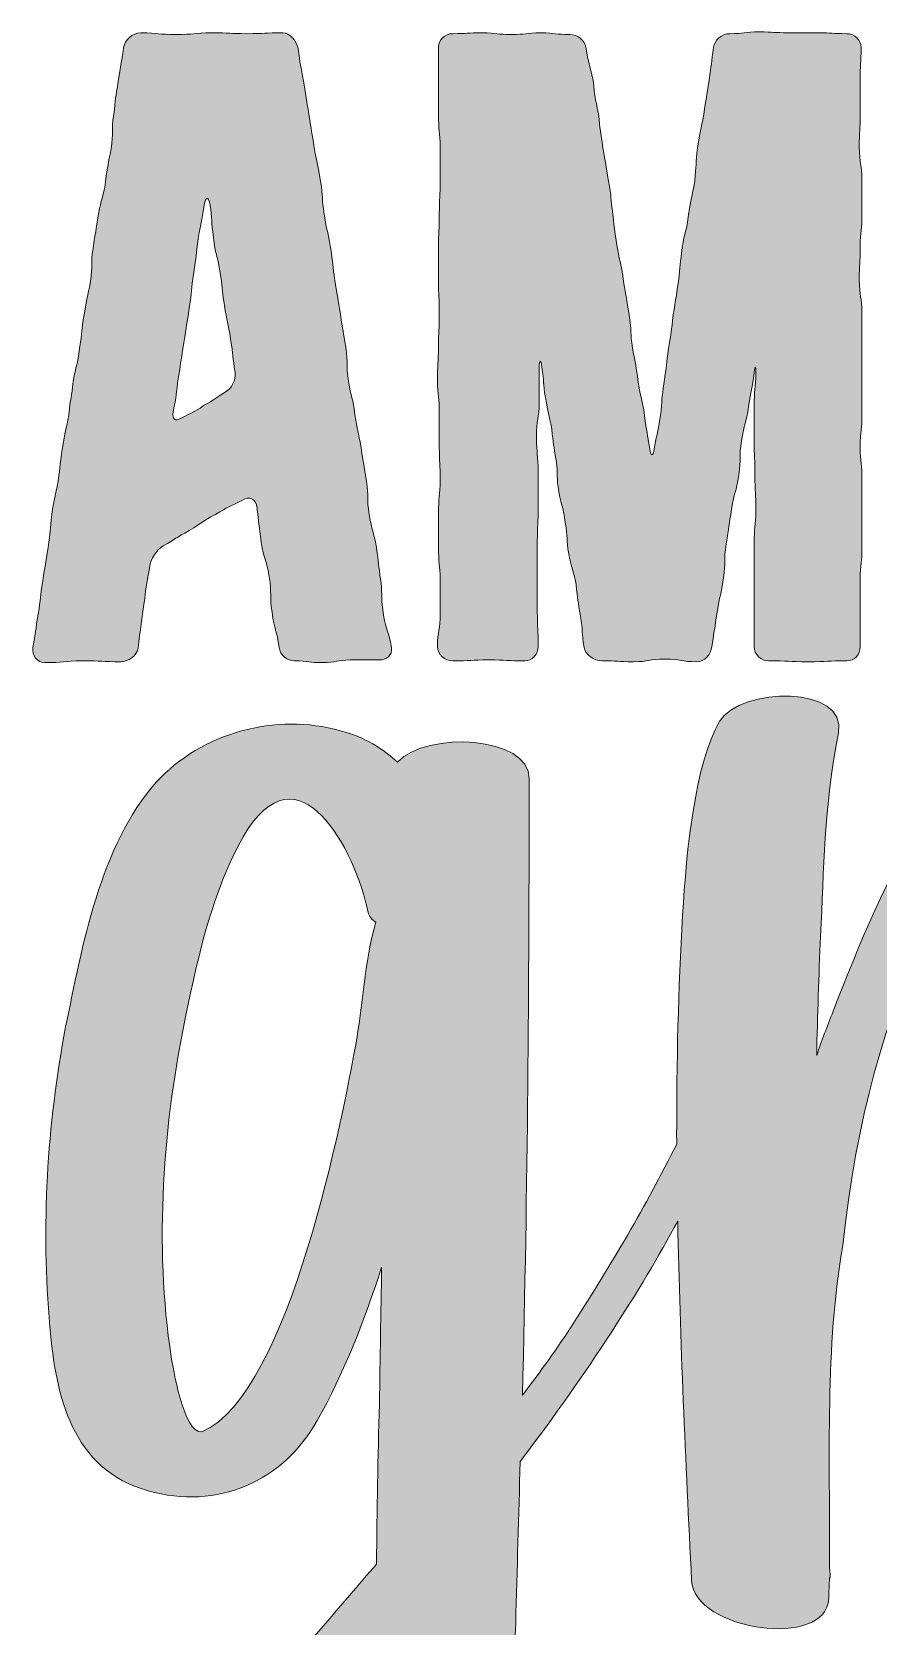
# Model space of a CAD drawing. Header units: inches. Extents: x 97 to 983, y -1009 to -72.
# Drawn here: x 121.9 to 358.2, y -517.8 to -72.2 of the extents above; entities that cross this region are included whole.
import ezdxf

# ---------------------------------------------------------------- set-up
doc = ezdxf.new("R2010")
doc.units = ezdxf.units.IN
doc.header["$MEASUREMENT"] = 0
doc.layers.add('Layer 1', color=7, linetype='Continuous')

# ---------------------------------------------------------------- blocks, each defined once
blk = doc.blocks.new('block 2')
at = {"layer": 'Layer 1', "true_color": 0xffffff}
h = blk.add_hatch(color=7, dxfattribs=at)
h.dxf.hatch_style = 2
edge = h.paths.add_edge_path()
edge.add_spline(control_points=[(125.44, -248.51), (130.71, -248.51), (130.71, -248), (135.99, -248), (141.51, -248), (141.51, -248.26), (146.79, -248.26), (148.8, -248.26), (151.31, -246.5), (151.56, -244.49), (152.31, -238.71), (152.31, -238.71), (153.07, -232.94), (153.82, -227.41), (153.82, -227.41), (154.82, -221.63), (155.07, -219.62), (156.58, -217.11), (158.59, -215.86), (162.11, -213.85), (162.11, -213.6), (165.88, -211.59), (169.64, -209.33), (169.39, -209.07), (173.16, -207.07), (176.93, -204.8), (176.93, -205.06), (180.69, -203.05), (182.45, -201.79), (184.46, -202.8), (184.71, -204.8), (185.47, -209.83), (185.22, -209.83), (185.97, -214.85), (186.72, -219.62), (187.47, -219.62), (188.23, -224.4), (188.98, -229.42), (188.23, -229.67), (188.98, -234.44), (189.74, -239.47), (190.24, -239.47), (190.99, -244.24), (191.24, -246.5), (193.25, -248), (195.26, -248), (199.28, -248), (199.28, -248.51), (203.05, -248.51), (207.07, -248.51), (207.07, -247.75), (210.83, -247.75), (214.85, -247.75), (214.85, -247.75), (218.87, -247.75), (220.88, -247.75), (222.64, -246.5), (222.39, -244.24), (221.63, -239.72), (220.88, -239.72), (220.13, -235.2), (219.37, -230.42), (219.88, -230.42), (219.37, -225.65), (218.62, -220.88), (218.87, -220.88), (218.12, -216.36), (217.37, -211.59), (216.86, -211.84), (216.11, -207.07), (215.35, -202.54), (216.11, -202.29), (215.35, -197.77), (214.6, -193), (214.6, -193), (213.85, -188.48), (213.1, -183.71), (212.84, -183.71), (212.09, -179.19), (211.59, -174.41), (211.08, -174.41), (210.33, -169.89), (209.58, -165.12), (210.33, -165.12), (209.58, -160.35), (208.83, -155.83), (208.83, -155.83), (208.07, -151.05), (207.32, -146.53), (207.32, -146.53), (206.56, -141.76), (205.81, -137.24), (206.06, -137.24), (205.31, -132.47), (204.56, -127.95), (204.3, -127.95), (203.55, -123.18), (202.8, -118.65), (203.3, -118.65), (202.55, -113.88), (201.79, -109.11), (201.54, -109.36), (200.79, -104.59), (200.03, -100.07), (200.03, -100.07), (199.28, -95.3), (198.53, -90.78), (198.53, -90.78), (197.77, -86), (197.02, -81.48), (196.77, -81.48), (196.27, -76.71), (195.76, -74.7), (194.01, -72.44), (192, -72.44), (186.97, -72.44), (186.97, -72.69), (181.95, -72.69), (177.18, -72.69), (177.18, -72.44), (172.15, -72.44), (167.13, -72.44), (167.13, -72.94), (162.11, -72.94), (157.34, -72.94), (157.34, -72.44), (152.31, -72.44), (150.05, -72.44), (147.79, -74.45), (147.54, -76.71), (146.79, -81.23), (146.79, -81.23), (146.03, -86), (145.28, -90.78), (145.28, -90.78), (144.78, -95.3), (144.02, -100.07), (144.78, -100.07), (144.02, -104.84), (143.27, -109.36), (143.02, -109.36), (142.52, -114.13), (141.76, -118.65), (141.26, -118.65), (140.51, -123.18), (139.75, -127.95), (139.75, -127.95), (139, -132.72), (138.25, -137.24), (139, -137.24), (138.25, -142.01), (137.49, -146.53), (137.24, -146.53), (136.49, -151.31), (135.73, -155.83), (135.99, -155.83), (135.23, -160.6), (134.73, -165.37), (134.23, -165.12), (133.48, -169.89), (132.97, -174.41), (132.72, -174.41), (132.22, -179.19), (131.47, -183.71), (131.21, -183.71), (130.46, -188.48), (129.71, -193), (129.96, -193), (129.21, -197.77), (128.45, -202.29), (128.2, -202.29), (127.45, -207.07), (126.94, -211.59), (127.2, -211.84), (126.44, -216.36), (125.69, -221.13), (125.69, -221.13), (124.94, -225.65), (124.18, -230.42), (124.43, -230.42), (123.68, -234.95), (122.93, -239.72), (122.93, -239.72), (122.17, -244.24), (121.92, -246.5), (123.43, -248.51), (125.44, -248.51)], knot_values=[0, 0, 0, 0, 1, 1, 1, 2, 2, 2, 3, 3, 3, 4, 4, 4, 5, 5, 5, 6, 6, 6, 7, 7, 7, 8, 8, 8, 9, 9, 9, 10, 10, 10, 11, 11, 11, 12, 12, 12, 13, 13, 13, 14, 14, 14, 15, 15, 15, 16, 16, 16, 17, 17, 17, 18, 18, 18, 19, 19, 19, 20, 20, 20, 21, 21, 21, 22, 22, 22, 23, 23, 23, 24, 24, 24, 25, 25, 25, 26, 26, 26, 27, 27, 27, 28, 28, 28, 29, 29, 29, 30, 30, 30, 31, 31, 31, 32, 32, 32, 33, 33, 33, 34, 34, 34, 35, 35, 35, 36, 36, 36, 37, 37, 37, 38, 38, 38, 39, 39, 39, 40, 40, 40, 41, 41, 41, 42, 42, 42, 43, 43, 43, 44, 44, 44, 45, 45, 45, 46, 46, 46, 47, 47, 47, 48, 48, 48, 49, 49, 49, 50, 50, 50, 51, 51, 51, 52, 52, 52, 53, 53, 53, 54, 54, 54, 55, 55, 55, 56, 56, 56, 57, 57, 57, 58, 58, 58, 59, 59, 59, 60, 60, 60, 61, 61, 61, 62, 62, 62, 62], degree=3, periodic=1)
edge = h.paths.add_edge_path()
edge.add_spline(control_points=[(161.36, -178.43), (162.36, -173.66), (162.11, -173.66), (162.86, -168.64), (163.61, -163.86), (163.61, -163.86), (164.37, -159.09), (165.12, -154.07), (165.12, -154.07), (165.88, -149.3), (166.63, -144.52), (166.38, -144.52), (167.13, -139.5), (167.88, -134.73), (167.63, -134.73), (168.39, -129.96), (169.14, -124.93), (169.39, -124.93), (170.15, -120.16), (170.65, -118.15), (171.15, -118.15), (171.65, -120.16), (172.41, -124.93), (171.9, -124.93), (172.66, -129.71), (173.16, -134.48), (173.66, -134.48), (174.42, -139), (175.17, -143.77), (174.92, -143.77), (175.67, -148.54), (176.42, -153.32), (176.68, -153.32), (177.43, -158.09), (178.18, -162.86), (177.93, -162.86), (178.68, -167.38), (178.94, -169.64), (177.68, -171.9), (175.92, -172.91), (172.91, -174.66), (173.16, -174.92), (169.89, -176.67), (166.88, -178.68), (166.88, -178.43), (163.61, -180.19), (161.86, -181.19), (161.1, -180.44), (161.36, -178.43)], knot_values=[0, 0, 0, 0, 1, 1, 1, 2, 2, 2, 3, 3, 3, 4, 4, 4, 5, 5, 5, 6, 6, 6, 7, 7, 7, 8, 8, 8, 9, 9, 9, 10, 10, 10, 11, 11, 11, 12, 12, 12, 13, 13, 13, 14, 14, 14, 15, 15, 15, 16, 16, 16, 16], degree=3, periodic=1)
h = blk.add_hatch(color=7, dxfattribs=at)
h.dxf.hatch_style = 2
edge = h.paths.add_edge_path()
edge.add_spline(control_points=[(235.2, -243.99), (235.2, -246.25), (237.21, -248), (239.47, -248), (244.49, -248), (244.49, -247.75), (249.52, -247.75), (254.54, -247.75), (254.54, -248), (259.56, -248), (261.57, -248), (263.33, -246.25), (263.33, -243.99), (263.33, -239.21), (263.08, -239.21), (263.08, -234.19), (263.08, -229.42), (263.08, -229.42), (263.08, -224.65), (263.08, -219.62), (263.08, -219.62), (263.08, -214.6), (263.08, -209.83), (263.33, -209.83), (263.33, -205.06), (263.33, -200.03), (263.33, -200.03), (263.33, -195.26), (263.33, -190.24), (262.83, -190.24), (262.83, -185.47), (262.83, -180.44), (263.58, -180.44), (263.58, -175.67), (263.58, -170.9), (263.58, -170.9), (263.58, -165.87), (263.58, -163.86), (264.08, -163.61), (264.33, -165.87), (265.09, -170.14), (264.59, -170.14), (265.34, -174.41), (266.09, -178.93), (266.34, -178.93), (267.1, -183.2), (267.6, -187.47), (267.6, -187.47), (268.35, -192), (268.86, -196.26), (268.35, -196.52), (269.11, -200.79), (269.86, -205.06), (270.36, -205.06), (270.87, -209.33), (271.62, -213.6), (271.12, -213.85), (271.87, -218.12), (272.62, -222.39), (273.13, -222.39), (273.88, -226.66), (274.38, -230.93), (274.38, -231.18), (275.13, -235.45), (275.89, -239.72), (275.39, -239.97), (276.14, -244.24), (276.39, -246.25), (278.9, -248), (281.16, -248), (285.43, -248), (285.43, -248.26), (289.95, -248.26), (294.22, -248.26), (294.22, -247.5), (298.74, -247.5), (303.26, -247.5), (303.26, -248.26), (307.54, -248.26), (309.8, -248.26), (311.55, -246.25), (311.81, -243.99), (312.56, -239.21), (312.56, -239.21), (313.31, -234.44), (314.07, -229.67), (314.32, -229.67), (315.07, -224.9), (315.82, -220.13), (315.07, -219.87), (315.82, -215.35), (316.58, -210.33), (316.58, -210.33), (317.33, -205.56), (318.08, -200.79), (318.59, -201.04), (319.34, -196.01), (320.09, -191.24), (319.34, -191.24), (320.09, -186.47), (320.85, -181.7), (321.35, -181.7), (322.1, -176.92), (322.61, -172.15), (323.11, -172.15), (323.61, -167.38), (323.86, -165.37), (324.11, -165.37), (324.11, -167.38), (324.11, -172.15), (323.61, -172.15), (323.61, -176.92), (323.61, -181.7), (323.61, -181.7), (323.61, -186.47), (323.61, -191.24), (323.86, -191.24), (323.86, -196.01), (323.86, -201.04), (324.11, -201.04), (324.11, -205.81), (324.11, -210.58), (323.61, -210.58), (323.61, -215.35), (323.61, -220.13), (323.61, -220.13), (323.61, -224.9), (323.61, -229.67), (323.61, -229.67), (323.61, -234.44), (323.61, -239.21), (323.61, -239.21), (323.61, -243.99), (323.61, -246.25), (325.62, -248), (327.63, -248), (333.16, -248), (333.16, -248.26), (338.68, -248.26), (344.21, -248.26), (344.21, -248), (349.48, -248), (351.74, -248), (353.25, -246.25), (353.25, -243.99), (353.25, -239.21), (353.25, -239.21), (353.25, -234.69), (353.25, -230.17), (353.25, -230.17), (353.25, -225.4), (353.25, -220.63), (353.75, -220.63), (353.75, -216.11), (353.75, -211.34), (353.75, -211.34), (353.75, -206.81), (353.75, -202.04), (353.75, -202.04), (353.75, -197.52), (353.75, -192.75), (353.25, -192.75), (353.25, -188.23), (353.25, -183.46), (353.75, -183.46), (353.75, -178.93), (353.75, -174.16), (353.75, -174.16), (353.75, -169.64), (353.75, -164.87), (353.75, -164.87), (353.75, -160.35), (353.75, -155.58), (353.75, -155.58), (353.75, -150.8), (353.75, -146.28), (353, -146.28), (353, -141.51), (353, -136.99), (353.25, -136.99), (353.25, -132.22), (353.25, -127.7), (353.75, -127.7), (353.75, -122.92), (353.75, -118.4), (353.75, -118.4), (353.75, -113.63), (353.75, -109.11), (353, -109.11), (353, -104.34), (353, -99.82), (353.25, -99.82), (353.25, -95.05), (353.25, -90.52), (353.25, -90.52), (353.25, -85.75), (353.25, -81.23), (353.5, -81.23), (353.5, -76.46), (353.5, -74.45), (351.74, -72.69), (349.48, -72.69), (345.46, -72.69), (345.46, -72.44), (341.44, -72.44), (337.17, -72.44), (337.17, -72.44), (333.16, -72.44), (329.14, -72.44), (329.14, -72.19), (325.12, -72.19), (320.85, -72.19), (320.85, -72.69), (316.83, -72.69), (314.57, -72.69), (312.56, -74.45), (312.31, -76.46), (311.55, -80.98), (311.81, -81.23), (311.05, -85.75), (310.3, -90.52), (310.3, -90.52), (309.55, -95.3), (308.79, -99.82), (308.54, -99.82), (307.79, -104.59), (307.28, -109.11), (307.54, -109.36), (307.03, -113.88), (306.28, -118.65), (306.03, -118.65), (305.28, -123.18), (304.77, -127.95), (304.27, -127.95), (303.52, -132.47), (303.01, -137.24), (303.01, -137.24), (302.51, -142.01), (301.76, -146.78), (301.76, -146.78), (301.01, -151.31), (300.5, -156.08), (300.5, -156.08), (299.75, -160.6), (299, -165.37), (299.25, -165.37), (298.49, -170.14), (297.74, -174.92), (297.99, -174.92), (297.49, -179.44), (296.74, -184.21), (296.48, -184.21), (295.73, -188.73), (295.48, -190.99), (294.73, -190.99), (294.48, -188.73), (293.72, -184.21), (293.72, -184.21), (292.97, -179.44), (292.47, -174.66), (291.96, -174.92), (291.21, -170.14), (290.71, -165.37), (290.46, -165.37), (289.7, -160.6), (288.95, -156.08), (289.45, -156.08), (288.7, -151.31), (287.94, -146.53), (287.94, -146.53), (287.19, -142.01), (286.69, -137.24), (286.19, -137.24), (285.43, -132.72), (284.68, -127.95), (284.68, -127.95), (284.18, -123.18), (283.42, -118.65), (283.93, -118.4), (282.92, -113.88), (282.17, -109.11), (282.17, -109.11), (281.42, -104.59), (280.66, -99.82), (280.66, -99.82), (280.16, -95.05), (279.15, -90.27), (279.15, -90.52), (278.65, -85.75), (277.65, -80.98), (277.4, -81.23), (276.64, -76.46), (276.14, -74.45), (274.38, -72.94), (272.12, -72.94), (268.1, -72.94), (268.1, -72.44), (264.08, -72.44), (259.81, -72.44), (259.81, -72.94), (255.79, -72.94), (251.78, -72.94), (251.78, -72.44), (247.76, -72.44), (243.49, -72.44), (243.49, -72.69), (239.47, -72.69), (237.21, -72.69), (235.45, -74.45), (235.45, -76.46), (235.45, -81.23), (235.45, -81.23), (235.45, -85.75), (235.45, -90.52), (235.45, -90.52), (235.45, -95.3), (235.45, -99.82), (235.95, -99.82), (235.95, -104.59), (235.95, -109.11), (235.95, -109.11), (235.95, -113.63), (235.95, -118.4), (235.7, -118.4), (235.7, -123.18), (235.7, -127.7), (235.45, -127.7), (235.45, -132.47), (235.45, -136.99), (235.45, -136.99), (235.45, -141.76), (235.45, -146.28), (235.7, -146.28), (235.7, -151.05), (235.7, -155.58), (235.45, -155.58), (235.45, -160.35), (235.45, -164.87), (235.2, -164.87), (235.2, -169.64), (235.2, -174.16), (235.7, -174.16), (235.7, -178.93), (235.7, -183.46), (235.7, -183.46), (235.7, -188.23), (235.7, -192.75), (235.95, -192.75), (235.95, -197.52), (235.95, -202.04), (235.45, -202.04), (235.45, -206.81), (235.45, -211.59), (235.45, -211.59), (235.45, -216.11), (235.45, -220.88), (235.95, -220.88), (235.95, -225.4), (235.95, -230.17), (235.95, -230.17), (235.95, -234.69), (235.95, -239.47), (235.2, -239.47), (235.2, -243.99)], knot_values=[0, 0, 0, 0, 1, 1, 1, 2, 2, 2, 3, 3, 3, 4, 4, 4, 5, 5, 5, 6, 6, 6, 7, 7, 7, 8, 8, 8, 9, 9, 9, 10, 10, 10, 11, 11, 11, 12, 12, 12, 13, 13, 13, 14, 14, 14, 15, 15, 15, 16, 16, 16, 17, 17, 17, 18, 18, 18, 19, 19, 19, 20, 20, 20, 21, 21, 21, 22, 22, 22, 23, 23, 23, 24, 24, 24, 25, 25, 25, 26, 26, 26, 27, 27, 27, 28, 28, 28, 29, 29, 29, 30, 30, 30, 31, 31, 31, 32, 32, 32, 33, 33, 33, 34, 34, 34, 35, 35, 35, 36, 36, 36, 37, 37, 37, 38, 38, 38, 39, 39, 39, 40, 40, 40, 41, 41, 41, 42, 42, 42, 43, 43, 43, 44, 44, 44, 45, 45, 45, 46, 46, 46, 47, 47, 47, 48, 48, 48, 49, 49, 49, 50, 50, 50, 51, 51, 51, 52, 52, 52, 53, 53, 53, 54, 54, 54, 55, 55, 55, 56, 56, 56, 57, 57, 57, 58, 58, 58, 59, 59, 59, 60, 60, 60, 61, 61, 61, 62, 62, 62, 63, 63, 63, 64, 64, 64, 65, 65, 65, 66, 66, 66, 67, 67, 67, 68, 68, 68, 69, 69, 69, 70, 70, 70, 71, 71, 71, 72, 72, 72, 73, 73, 73, 74, 74, 74, 75, 75, 75, 76, 76, 76, 77, 77, 77, 78, 78, 78, 79, 79, 79, 80, 80, 80, 81, 81, 81, 82, 82, 82, 83, 83, 83, 84, 84, 84, 85, 85, 85, 86, 86, 86, 87, 87, 87, 88, 88, 88, 89, 89, 89, 90, 90, 90, 91, 91, 91, 92, 92, 92, 93, 93, 93, 94, 94, 94, 95, 95, 95, 96, 96, 96, 97, 97, 97, 98, 98, 98, 99, 99, 99, 100, 100, 100, 101, 101, 101, 102, 102, 102, 103, 103, 103, 104, 104, 104, 105, 105, 105, 106, 106, 106, 107, 107, 107, 108, 108, 108, 109, 109, 109, 110, 110, 110, 111, 111, 111, 112, 112, 112, 113, 113, 113, 114, 114, 114, 115, 115, 115, 116, 116, 116, 117, 117, 117, 118, 118, 118, 119, 119, 119, 120, 120, 120, 121, 121, 121, 121], degree=3, periodic=1)
h = blk.add_hatch(color=7, dxfattribs=at)
h.dxf.hatch_style = 2
edge = h.paths.add_edge_path()
edge.add_spline(control_points=[(156.65, -281.96), (140.96, -299.53), (135.94, -327.97), (131.34, -350.34), (126.12, -377.95), (124.44, -406.18), (126.95, -434.21), (128.63, -453.66), (133.02, -473.94), (154.35, -480.01), (173.8, -485.45), (191.99, -477.5), (201.61, -460.35), (209.14, -446.97), (214.79, -432.33), (219.6, -417.48), (219.39, -430.23), (219.18, -442.99), (218.97, -455.75), (218.55, -470.6), (218.34, -485.45), (218.13, -500.5), (215.63, -503.43), (213.12, -506.36), (210.61, -509.29), (190.95, -532.08), (171.5, -554.67), (154.56, -579.35), (138.87, -602.14), (123.81, -628.49), (124.86, -657.15), (125.49, -678.48), (137.2, -700.23), (156.65, -710.48), (177.77, -721.56), (207.26, -711.73), (222.53, -695), (241.35, -674.3), (247, -643.34), (250.55, -616.36), (254.73, -583.53), (255.57, -550.07), (257.03, -517.03), (257.45, -501.97), (257.87, -486.91), (258.29, -471.85), (277.66, -446.21), (291.93, -423.82), (302.3, -404.63), (302.94, -438.13), (304.48, -471.55), (306.18, -505.1), (306.8, -519.12), (344.03, -524.35), (344.45, -510.12), (344.45, -508.24), (344.66, -506.15), (344.66, -504.27), (344.66, -504.27), (344.87, -504.27), (344.87, -504.27), (344.87, -503.22), (344.66, -501.76), (344.66, -500.5), (344.87, -471.43), (343.4, -439.23), (348.42, -411.41), (355.32, -342.82), (383.56, -287.6), (405.93, -295.76), (417.85, -300.15), (409.28, -366.45), (394.43, -366.87), (386.9, -367.08), (384.81, -358.71), (388.16, -353.69), (392.13, -347.84), (375.4, -348.04), (373.1, -349.51), (368.29, -355.78), (369.13, -369.59), (378.54, -375.86), (392.76, -385.48), (405.51, -380.25), (418.27, -367.49), (442.32, -343.86), (446.3, -268.36), (412.21, -266.48), (378.33, -264.6), (359.92, -309.35), (345.7, -345.95), (344.03, -350.14), (342.57, -354.11), (341.1, -358.29), (341.31, -347.21), (341.73, -335.91), (342.15, -325.04), (343.19, -305.8), (342.99, -289.7), (347.17, -268.15), (349.89, -254.77), (319.77, -255.19), (313.91, -265.02), (307.22, -276.52), (304.71, -300.57), (303.67, -319.18), (302.41, -339.68), (301.99, -360.59), (301.99, -381.09), (302, -381.75), (302.01, -382.41), (302.01, -383.07), (293.38, -400.41), (283.76, -416.72), (273.14, -433.16), (268.75, -440.06), (263.93, -446.76), (258.92, -453.24), (260.38, -395.73), (260.8, -338.21), (260.8, -280.91), (260.8, -268.99), (232.36, -267.53), (223.99, -276.31), (220.02, -272.55), (215, -269.41), (208.1, -267.53), (190.11, -262.51), (169.41, -267.95), (156.65, -281.96)], knot_values=[0, 0, 0, 0, 1, 1, 1, 2, 2, 2, 3, 3, 3, 4, 4, 4, 5, 5, 5, 6, 6, 6, 7, 7, 7, 8, 8, 8, 9, 9, 9, 10, 10, 10, 11, 11, 11, 12, 12, 12, 13, 13, 13, 14, 14, 14, 15, 15, 15, 16, 16, 16, 17, 17, 17, 18, 18, 18, 19, 19, 19, 20, 20, 20, 21, 21, 21, 22, 22, 22, 23, 23, 23, 24, 24, 24, 25, 25, 25, 26, 26, 26, 27, 27, 27, 28, 28, 28, 29, 29, 29, 30, 30, 30, 31, 31, 31, 32, 32, 32, 33, 33, 33, 34, 34, 34, 35, 35, 35, 36, 36, 36, 37, 37, 37, 38, 38, 38, 39, 39, 39, 40, 40, 40, 41, 41, 41, 42, 42, 42, 43, 43, 43, 43], degree=3, periodic=1)
edge = h.paths.add_edge_path()
edge.add_spline(control_points=[(208.93, -629.54), (205.59, -648.15), (198.06, -689.35), (174.84, -694.58), (160.41, -697.72), (151.21, -679.52), (148.49, -667.81), (145.15, -653.8), (147.03, -638.74), (151.21, -625.15), (163.55, -585.62), (190.74, -553.21), (217.72, -521.63), (216.88, -557.81), (214.79, -594.2), (208.93, -629.54)], knot_values=[0, 0, 0, 0, 1, 1, 1, 2, 2, 2, 3, 3, 3, 4, 4, 4, 5, 5, 5, 5], degree=3, periodic=1)
edge = h.paths.add_edge_path()
edge.add_spline(control_points=[(217.93, -321.07), (214.79, -332.36), (214.37, -344.49), (212.28, -355.78), (209.14, -372.72), (194.08, -453.24), (169.41, -463.49), (164.18, -464.11), (161.25, -444.87), (160.83, -442.57), (156.02, -411.2), (158.53, -377.53), (165.02, -346.58), (168.36, -330.48), (172.54, -311.86), (180.91, -297.22), (196.38, -270.46), (212.28, -300.99), (215.83, -318.35), (216.04, -319.39), (216.88, -320.44), (217.93, -321.07)], knot_values=[0, 0, 0, 0, 1, 1, 1, 2, 2, 2, 3, 3, 3, 4, 4, 4, 5, 5, 5, 6, 6, 6, 7, 7, 7, 7], degree=3, periodic=1)
at = {"layer": 'Layer 1', "lineweight": 0}
for points, knots in [([(125.44, -248.51), (130.71, -248.51), (130.71, -248), (135.99, -248), (141.51, -248), (141.51, -248.26), (146.79, -248.26), (148.8, -248.26), (151.31, -246.5), (151.56, -244.49), (152.31, -238.71), (152.31, -238.71), (153.07, -232.94), (153.82, -227.41), (153.82, -227.41), (154.82, -221.63), (155.07, -219.62), (156.58, -217.11), (158.59, -215.86), (162.11, -213.85), (162.11, -213.6), (165.88, -211.59), (169.64, -209.33), (169.39, -209.07), (173.16, -207.07), (176.93, -204.8), (176.93, -205.06), (180.69, -203.05), (182.45, -201.79), (184.46, -202.8), (184.71, -204.8), (185.47, -209.83), (185.22, -209.83), (185.97, -214.85), (186.72, -219.62), (187.47, -219.62), (188.23, -224.4), (188.98, -229.42), (188.23, -229.67), (188.98, -234.44), (189.74, -239.47), (190.24, -239.47), (190.99, -244.24), (191.24, -246.5), (193.25, -248), (195.26, -248), (199.28, -248), (199.28, -248.51), (203.05, -248.51), (207.07, -248.51), (207.07, -247.75), (210.83, -247.75), (214.85, -247.75), (214.85, -247.75), (218.87, -247.75), (220.88, -247.75), (222.64, -246.5), (222.39, -244.24), (221.63, -239.72), (220.88, -239.72), (220.13, -235.2), (219.37, -230.42), (219.88, -230.42), (219.37, -225.65), (218.62, -220.88), (218.87, -220.88), (218.12, -216.36), (217.37, -211.59), (216.86, -211.84), (216.11, -207.07), (215.35, -202.54), (216.11, -202.29), (215.35, -197.77), (214.6, -193), (214.6, -193), (213.85, -188.48), (213.1, -183.71), (212.84, -183.71), (212.09, -179.19), (211.59, -174.41), (211.08, -174.41), (210.33, -169.89), (209.58, -165.12), (210.33, -165.12), (209.58, -160.35), (208.83, -155.83), (208.83, -155.83), (208.07, -151.05), (207.32, -146.53), (207.32, -146.53), (206.56, -141.76), (205.81, -137.24), (206.06, -137.24), (205.31, -132.47), (204.56, -127.95), (204.3, -127.95), (203.55, -123.18), (202.8, -118.65), (203.3, -118.65), (202.55, -113.88), (201.79, -109.11), (201.54, -109.36), (200.79, -104.59), (200.03, -100.07), (200.03, -100.07), (199.28, -95.3), (198.53, -90.78), (198.53, -90.78), (197.77, -86), (197.02, -81.48), (196.77, -81.48), (196.27, -76.71), (195.76, -74.7), (194.01, -72.44), (192, -72.44), (186.97, -72.44), (186.97, -72.69), (181.95, -72.69), (177.18, -72.69), (177.18, -72.44), (172.15, -72.44), (167.13, -72.44), (167.13, -72.94), (162.11, -72.94), (157.34, -72.94), (157.34, -72.44), (152.31, -72.44), (150.05, -72.44), (147.79, -74.45), (147.54, -76.71), (146.79, -81.23), (146.79, -81.23), (146.03, -86), (145.28, -90.78), (145.28, -90.78), (144.78, -95.3), (144.02, -100.07), (144.78, -100.07), (144.02, -104.84), (143.27, -109.36), (143.02, -109.36), (142.52, -114.13), (141.76, -118.65), (141.26, -118.65), (140.51, -123.18), (139.75, -127.95), (139.75, -127.95), (139, -132.72), (138.25, -137.24), (139, -137.24), (138.25, -142.01), (137.49, -146.53), (137.24, -146.53), (136.49, -151.31), (135.73, -155.83), (135.99, -155.83), (135.23, -160.6), (134.73, -165.37), (134.23, -165.12), (133.48, -169.89), (132.97, -174.41), (132.72, -174.41), (132.22, -179.19), (131.47, -183.71), (131.21, -183.71), (130.46, -188.48), (129.71, -193), (129.96, -193), (129.21, -197.77), (128.45, -202.29), (128.2, -202.29), (127.45, -207.07), (126.94, -211.59), (127.2, -211.84), (126.44, -216.36), (125.69, -221.13), (125.69, -221.13), (124.94, -225.65), (124.18, -230.42), (124.43, -230.42), (123.68, -234.95), (122.93, -239.72), (122.93, -239.72), (122.17, -244.24), (121.92, -246.5), (123.43, -248.51), (125.44, -248.51)], [0, 0, 0, 0, 1, 1, 1, 2, 2, 2, 3, 3, 3, 4, 4, 4, 5, 5, 5, 6, 6, 6, 7, 7, 7, 8, 8, 8, 9, 9, 9, 10, 10, 10, 11, 11, 11, 12, 12, 12, 13, 13, 13, 14, 14, 14, 15, 15, 15, 16, 16, 16, 17, 17, 17, 18, 18, 18, 19, 19, 19, 20, 20, 20, 21, 21, 21, 22, 22, 22, 23, 23, 23, 24, 24, 24, 25, 25, 25, 26, 26, 26, 27, 27, 27, 28, 28, 28, 29, 29, 29, 30, 30, 30, 31, 31, 31, 32, 32, 32, 33, 33, 33, 34, 34, 34, 35, 35, 35, 36, 36, 36, 37, 37, 37, 38, 38, 38, 39, 39, 39, 40, 40, 40, 41, 41, 41, 42, 42, 42, 43, 43, 43, 44, 44, 44, 45, 45, 45, 46, 46, 46, 47, 47, 47, 48, 48, 48, 49, 49, 49, 50, 50, 50, 51, 51, 51, 52, 52, 52, 53, 53, 53, 54, 54, 54, 55, 55, 55, 56, 56, 56, 57, 57, 57, 58, 58, 58, 59, 59, 59, 60, 60, 60, 61, 61, 61, 62, 62, 62, 62]), ([(235.2, -243.99), (235.2, -246.25), (237.21, -248), (239.47, -248), (244.49, -248), (244.49, -247.75), (249.52, -247.75), (254.54, -247.75), (254.54, -248), (259.56, -248), (261.57, -248), (263.33, -246.25), (263.33, -243.99), (263.33, -239.21), (263.08, -239.21), (263.08, -234.19), (263.08, -229.42), (263.08, -229.42), (263.08, -224.65), (263.08, -219.62), (263.08, -219.62), (263.08, -214.6), (263.08, -209.83), (263.33, -209.83), (263.33, -205.06), (263.33, -200.03), (263.33, -200.03), (263.33, -195.26), (263.33, -190.24), (262.83, -190.24), (262.83, -185.47), (262.83, -180.44), (263.58, -180.44), (263.58, -175.67), (263.58, -170.9), (263.58, -170.9), (263.58, -165.87), (263.58, -163.86), (264.08, -163.61), (264.33, -165.87), (265.09, -170.14), (264.59, -170.14), (265.34, -174.41), (266.09, -178.93), (266.34, -178.93), (267.1, -183.2), (267.6, -187.47), (267.6, -187.47), (268.35, -192), (268.86, -196.26), (268.35, -196.52), (269.11, -200.79), (269.86, -205.06), (270.36, -205.06), (270.87, -209.33), (271.62, -213.6), (271.12, -213.85), (271.87, -218.12), (272.62, -222.39), (273.13, -222.39), (273.88, -226.66), (274.38, -230.93), (274.38, -231.18), (275.13, -235.45), (275.89, -239.72), (275.39, -239.97), (276.14, -244.24), (276.39, -246.25), (278.9, -248), (281.16, -248), (285.43, -248), (285.43, -248.26), (289.95, -248.26), (294.22, -248.26), (294.22, -247.5), (298.74, -247.5), (303.26, -247.5), (303.26, -248.26), (307.54, -248.26), (309.8, -248.26), (311.55, -246.25), (311.81, -243.99), (312.56, -239.21), (312.56, -239.21), (313.31, -234.44), (314.07, -229.67), (314.32, -229.67), (315.07, -224.9), (315.82, -220.13), (315.07, -219.87), (315.82, -215.35), (316.58, -210.33), (316.58, -210.33), (317.33, -205.56), (318.08, -200.79), (318.59, -201.04), (319.34, -196.01), (320.09, -191.24), (319.34, -191.24), (320.09, -186.47), (320.85, -181.7), (321.35, -181.7), (322.1, -176.92), (322.61, -172.15), (323.11, -172.15), (323.61, -167.38), (323.86, -165.37), (324.11, -165.37), (324.11, -167.38), (324.11, -172.15), (323.61, -172.15), (323.61, -176.92), (323.61, -181.7), (323.61, -181.7), (323.61, -186.47), (323.61, -191.24), (323.86, -191.24), (323.86, -196.01), (323.86, -201.04), (324.11, -201.04), (324.11, -205.81), (324.11, -210.58), (323.61, -210.58), (323.61, -215.35), (323.61, -220.13), (323.61, -220.13), (323.61, -224.9), (323.61, -229.67), (323.61, -229.67), (323.61, -234.44), (323.61, -239.21), (323.61, -239.21), (323.61, -243.99), (323.61, -246.25), (325.62, -248), (327.63, -248), (333.16, -248), (333.16, -248.26), (338.68, -248.26), (344.21, -248.26), (344.21, -248), (349.48, -248), (351.74, -248), (353.25, -246.25), (353.25, -243.99), (353.25, -239.21), (353.25, -239.21), (353.25, -234.69), (353.25, -230.17), (353.25, -230.17), (353.25, -225.4), (353.25, -220.63), (353.75, -220.63), (353.75, -216.11), (353.75, -211.34), (353.75, -211.34), (353.75, -206.81), (353.75, -202.04), (353.75, -202.04), (353.75, -197.52), (353.75, -192.75), (353.25, -192.75), (353.25, -188.23), (353.25, -183.46), (353.75, -183.46), (353.75, -178.93), (353.75, -174.16), (353.75, -174.16), (353.75, -169.64), (353.75, -164.87), (353.75, -164.87), (353.75, -160.35), (353.75, -155.58), (353.75, -155.58), (353.75, -150.8), (353.75, -146.28), (353, -146.28), (353, -141.51), (353, -136.99), (353.25, -136.99), (353.25, -132.22), (353.25, -127.7), (353.75, -127.7), (353.75, -122.92), (353.75, -118.4), (353.75, -118.4), (353.75, -113.63), (353.75, -109.11), (353, -109.11), (353, -104.34), (353, -99.82), (353.25, -99.82), (353.25, -95.05), (353.25, -90.52), (353.25, -90.52), (353.25, -85.75), (353.25, -81.23), (353.5, -81.23), (353.5, -76.46), (353.5, -74.45), (351.74, -72.69), (349.48, -72.69), (345.46, -72.69), (345.46, -72.44), (341.44, -72.44), (337.17, -72.44), (337.17, -72.44), (333.16, -72.44), (329.14, -72.44), (329.14, -72.19), (325.12, -72.19), (320.85, -72.19), (320.85, -72.69), (316.83, -72.69), (314.57, -72.69), (312.56, -74.45), (312.31, -76.46), (311.55, -80.98), (311.81, -81.23), (311.05, -85.75), (310.3, -90.52), (310.3, -90.52), (309.55, -95.3), (308.79, -99.82), (308.54, -99.82), (307.79, -104.59), (307.28, -109.11), (307.54, -109.36), (307.03, -113.88), (306.28, -118.65), (306.03, -118.65), (305.28, -123.18), (304.77, -127.95), (304.27, -127.95), (303.52, -132.47), (303.01, -137.24), (303.01, -137.24), (302.51, -142.01), (301.76, -146.78), (301.76, -146.78), (301.01, -151.31), (300.5, -156.08), (300.5, -156.08), (299.75, -160.6), (299, -165.37), (299.25, -165.37), (298.49, -170.14), (297.74, -174.92), (297.99, -174.92), (297.49, -179.44), (296.74, -184.21), (296.48, -184.21), (295.73, -188.73), (295.48, -190.99), (294.73, -190.99), (294.48, -188.73), (293.72, -184.21), (293.72, -184.21), (292.97, -179.44), (292.47, -174.66), (291.96, -174.92), (291.21, -170.14), (290.71, -165.37), (290.46, -165.37), (289.7, -160.6), (288.95, -156.08), (289.45, -156.08), (288.7, -151.31), (287.94, -146.53), (287.94, -146.53), (287.19, -142.01), (286.69, -137.24), (286.19, -137.24), (285.43, -132.72), (284.68, -127.95), (284.68, -127.95), (284.18, -123.18), (283.42, -118.65), (283.93, -118.4), (282.92, -113.88), (282.17, -109.11), (282.17, -109.11), (281.42, -104.59), (280.66, -99.82), (280.66, -99.82), (280.16, -95.05), (279.15, -90.27), (279.15, -90.52), (278.65, -85.75), (277.65, -80.98), (277.4, -81.23), (276.64, -76.46), (276.14, -74.45), (274.38, -72.94), (272.12, -72.94), (268.1, -72.94), (268.1, -72.44), (264.08, -72.44), (259.81, -72.44), (259.81, -72.94), (255.79, -72.94), (251.78, -72.94), (251.78, -72.44), (247.76, -72.44), (243.49, -72.44), (243.49, -72.69), (239.47, -72.69), (237.21, -72.69), (235.45, -74.45), (235.45, -76.46), (235.45, -81.23), (235.45, -81.23), (235.45, -85.75), (235.45, -90.52), (235.45, -90.52), (235.45, -95.3), (235.45, -99.82), (235.95, -99.82), (235.95, -104.59), (235.95, -109.11), (235.95, -109.11), (235.95, -113.63), (235.95, -118.4), (235.7, -118.4), (235.7, -123.18), (235.7, -127.7), (235.45, -127.7), (235.45, -132.47), (235.45, -136.99), (235.45, -136.99), (235.45, -141.76), (235.45, -146.28), (235.7, -146.28), (235.7, -151.05), (235.7, -155.58), (235.45, -155.58), (235.45, -160.35), (235.45, -164.87), (235.2, -164.87), (235.2, -169.64), (235.2, -174.16), (235.7, -174.16), (235.7, -178.93), (235.7, -183.46), (235.7, -183.46), (235.7, -188.23), (235.7, -192.75), (235.95, -192.75), (235.95, -197.52), (235.95, -202.04), (235.45, -202.04), (235.45, -206.81), (235.45, -211.59), (235.45, -211.59), (235.45, -216.11), (235.45, -220.88), (235.95, -220.88), (235.95, -225.4), (235.95, -230.17), (235.95, -230.17), (235.95, -234.69), (235.95, -239.47), (235.2, -239.47), (235.2, -243.99)], [0, 0, 0, 0, 1, 1, 1, 2, 2, 2, 3, 3, 3, 4, 4, 4, 5, 5, 5, 6, 6, 6, 7, 7, 7, 8, 8, 8, 9, 9, 9, 10, 10, 10, 11, 11, 11, 12, 12, 12, 13, 13, 13, 14, 14, 14, 15, 15, 15, 16, 16, 16, 17, 17, 17, 18, 18, 18, 19, 19, 19, 20, 20, 20, 21, 21, 21, 22, 22, 22, 23, 23, 23, 24, 24, 24, 25, 25, 25, 26, 26, 26, 27, 27, 27, 28, 28, 28, 29, 29, 29, 30, 30, 30, 31, 31, 31, 32, 32, 32, 33, 33, 33, 34, 34, 34, 35, 35, 35, 36, 36, 36, 37, 37, 37, 38, 38, 38, 39, 39, 39, 40, 40, 40, 41, 41, 41, 42, 42, 42, 43, 43, 43, 44, 44, 44, 45, 45, 45, 46, 46, 46, 47, 47, 47, 48, 48, 48, 49, 49, 49, 50, 50, 50, 51, 51, 51, 52, 52, 52, 53, 53, 53, 54, 54, 54, 55, 55, 55, 56, 56, 56, 57, 57, 57, 58, 58, 58, 59, 59, 59, 60, 60, 60, 61, 61, 61, 62, 62, 62, 63, 63, 63, 64, 64, 64, 65, 65, 65, 66, 66, 66, 67, 67, 67, 68, 68, 68, 69, 69, 69, 70, 70, 70, 71, 71, 71, 72, 72, 72, 73, 73, 73, 74, 74, 74, 75, 75, 75, 76, 76, 76, 77, 77, 77, 78, 78, 78, 79, 79, 79, 80, 80, 80, 81, 81, 81, 82, 82, 82, 83, 83, 83, 84, 84, 84, 85, 85, 85, 86, 86, 86, 87, 87, 87, 88, 88, 88, 89, 89, 89, 90, 90, 90, 91, 91, 91, 92, 92, 92, 93, 93, 93, 94, 94, 94, 95, 95, 95, 96, 96, 96, 97, 97, 97, 98, 98, 98, 99, 99, 99, 100, 100, 100, 101, 101, 101, 102, 102, 102, 103, 103, 103, 104, 104, 104, 105, 105, 105, 106, 106, 106, 107, 107, 107, 108, 108, 108, 109, 109, 109, 110, 110, 110, 111, 111, 111, 112, 112, 112, 113, 113, 113, 114, 114, 114, 115, 115, 115, 116, 116, 116, 117, 117, 117, 118, 118, 118, 119, 119, 119, 120, 120, 120, 121, 121, 121, 121]), ([(161.36, -178.43), (162.36, -173.66), (162.11, -173.66), (162.86, -168.64), (163.61, -163.86), (163.61, -163.86), (164.37, -159.09), (165.12, -154.07), (165.12, -154.07), (165.88, -149.3), (166.63, -144.52), (166.38, -144.52), (167.13, -139.5), (167.88, -134.73), (167.63, -134.73), (168.39, -129.96), (169.14, -124.93), (169.39, -124.93), (170.15, -120.16), (170.65, -118.15), (171.15, -118.15), (171.65, -120.16), (172.41, -124.93), (171.9, -124.93), (172.66, -129.71), (173.16, -134.48), (173.66, -134.48), (174.42, -139), (175.17, -143.77), (174.92, -143.77), (175.67, -148.54), (176.42, -153.32), (176.68, -153.32), (177.43, -158.09), (178.18, -162.86), (177.93, -162.86), (178.68, -167.38), (178.94, -169.64), (177.68, -171.9), (175.92, -172.91), (172.91, -174.66), (173.16, -174.92), (169.89, -176.67), (166.88, -178.68), (166.88, -178.43), (163.61, -180.19), (161.86, -181.19), (161.1, -180.44), (161.36, -178.43)], [0, 0, 0, 0, 1, 1, 1, 2, 2, 2, 3, 3, 3, 4, 4, 4, 5, 5, 5, 6, 6, 6, 7, 7, 7, 8, 8, 8, 9, 9, 9, 10, 10, 10, 11, 11, 11, 12, 12, 12, 13, 13, 13, 14, 14, 14, 15, 15, 15, 16, 16, 16, 16]), ([(156.65, -281.96), (140.96, -299.53), (135.94, -327.97), (131.34, -350.34), (126.12, -377.95), (124.44, -406.18), (126.95, -434.21), (128.63, -453.66), (133.02, -473.94), (154.35, -480.01), (173.8, -485.45), (191.99, -477.5), (201.61, -460.35), (209.14, -446.97), (214.79, -432.33), (219.6, -417.48), (219.39, -430.23), (219.18, -442.99), (218.97, -455.75), (218.55, -470.6), (218.34, -485.45), (218.13, -500.5), (215.63, -503.43), (213.12, -506.36), (210.61, -509.29), (190.95, -532.08), (171.5, -554.67), (154.56, -579.35), (138.87, -602.14), (123.81, -628.49), (124.86, -657.15), (125.49, -678.48), (137.2, -700.23), (156.65, -710.48), (177.77, -721.56), (207.26, -711.73), (222.53, -695), (241.35, -674.3), (247, -643.34), (250.55, -616.36), (254.73, -583.53), (255.57, -550.07), (257.03, -517.03), (257.45, -501.97), (257.87, -486.91), (258.29, -471.85), (277.66, -446.21), (291.93, -423.82), (302.3, -404.63), (302.94, -438.13), (304.48, -471.55), (306.18, -505.1), (306.8, -519.12), (344.03, -524.35), (344.45, -510.12), (344.45, -508.24), (344.66, -506.15), (344.66, -504.27), (344.66, -504.27), (344.87, -504.27), (344.87, -504.27), (344.87, -503.22), (344.66, -501.76), (344.66, -500.5), (344.87, -471.43), (343.4, -439.23), (348.42, -411.41), (355.32, -342.82), (383.56, -287.6), (405.93, -295.76), (417.85, -300.15), (409.28, -366.45), (394.43, -366.87), (386.9, -367.08), (384.81, -358.71), (388.16, -353.69), (392.13, -347.84), (375.4, -348.04), (373.1, -349.51), (368.29, -355.78), (369.13, -369.59), (378.54, -375.86), (392.76, -385.48), (405.51, -380.25), (418.27, -367.49), (442.32, -343.86), (446.3, -268.36), (412.21, -266.48), (378.33, -264.6), (359.92, -309.35), (345.7, -345.95), (344.03, -350.14), (342.57, -354.11), (341.1, -358.29), (341.31, -347.21), (341.73, -335.91), (342.15, -325.04), (343.19, -305.8), (342.99, -289.7), (347.17, -268.15), (349.89, -254.77), (319.77, -255.19), (313.91, -265.02), (307.22, -276.52), (304.71, -300.57), (303.67, -319.18), (302.41, -339.68), (301.99, -360.59), (301.99, -381.09), (302, -381.75), (302.01, -382.41), (302.01, -383.07), (293.38, -400.41), (283.76, -416.72), (273.14, -433.16), (268.75, -440.06), (263.93, -446.76), (258.92, -453.24), (260.38, -395.73), (260.8, -338.21), (260.8, -280.91), (260.8, -268.99), (232.36, -267.53), (223.99, -276.31), (220.02, -272.55), (215, -269.41), (208.1, -267.53), (190.11, -262.51), (169.41, -267.95), (156.65, -281.96)], [0, 0, 0, 0, 1, 1, 1, 2, 2, 2, 3, 3, 3, 4, 4, 4, 5, 5, 5, 6, 6, 6, 7, 7, 7, 8, 8, 8, 9, 9, 9, 10, 10, 10, 11, 11, 11, 12, 12, 12, 13, 13, 13, 14, 14, 14, 15, 15, 15, 16, 16, 16, 17, 17, 17, 18, 18, 18, 19, 19, 19, 20, 20, 20, 21, 21, 21, 22, 22, 22, 23, 23, 23, 24, 24, 24, 25, 25, 25, 26, 26, 26, 27, 27, 27, 28, 28, 28, 29, 29, 29, 30, 30, 30, 31, 31, 31, 32, 32, 32, 33, 33, 33, 34, 34, 34, 35, 35, 35, 36, 36, 36, 37, 37, 37, 38, 38, 38, 39, 39, 39, 40, 40, 40, 41, 41, 41, 42, 42, 42, 43, 43, 43, 43]), ([(217.93, -321.07), (214.79, -332.36), (214.37, -344.49), (212.28, -355.78), (209.14, -372.72), (194.08, -453.24), (169.41, -463.49), (164.18, -464.11), (161.25, -444.87), (160.83, -442.57), (156.02, -411.2), (158.53, -377.53), (165.02, -346.58), (168.36, -330.48), (172.54, -311.86), (180.91, -297.22), (196.38, -270.46), (212.28, -300.99), (215.83, -318.35), (216.04, -319.39), (216.88, -320.44), (217.93, -321.07)], [0, 0, 0, 0, 1, 1, 1, 2, 2, 2, 3, 3, 3, 4, 4, 4, 5, 5, 5, 6, 6, 6, 7, 7, 7, 7])]:
    blk.add_open_spline(points, degree=3, knots=knots, dxfattribs=at)

msp = doc.modelspace()

# ---------------------------------------------------------------- block references
at = {"layer": 'Layer 1'}
msp.add_blockref('block 2', (0, 0), dxfattribs=at)

doc.saveas('drawing.dxf')
